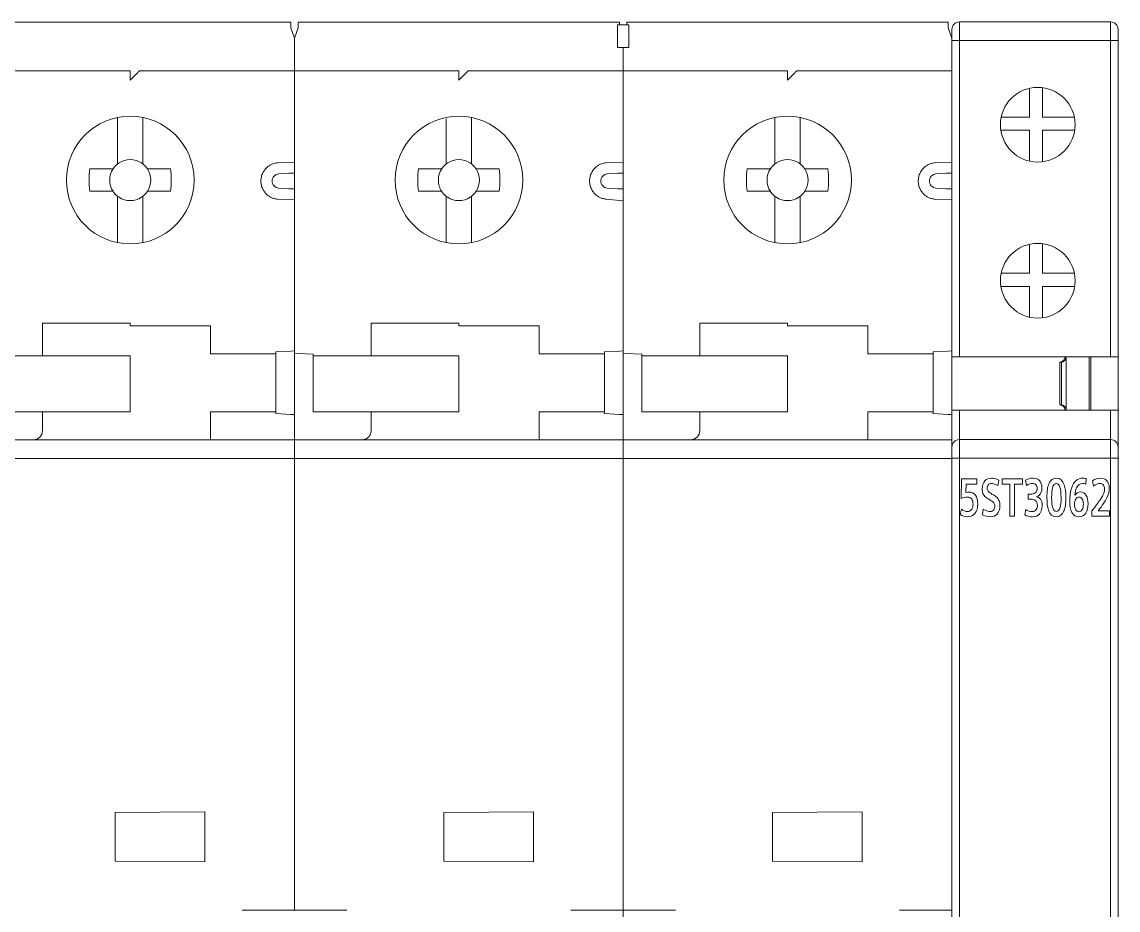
# Model space of a CAD drawing. Header units: millimetres. Extents: x 4137 to 6698, y 1400 to 3585.
# Drawn here: x 4503.4 to 4562.1, y 3019 to 3066.6 of the extents above; entities that cross this region are included whole.
import ezdxf

# ---------------------------------------------------------------- set-up
doc = ezdxf.new("R2010")
doc.units = ezdxf.units.MM
doc.layers.add('000-PI-Oprema', color=30, linetype='Continuous', lineweight=5)

msp = doc.modelspace()

# ---------------------------------------------------------------- linework, layer by layer
at = {"layer": '000-PI-Oprema', "color": 0, "lineweight": 0}
for p, q in [((4500.622, 3066.553), (4505.422, 3066.553)), ((4505.422, 3066.553), (4513.042, 3066.553)), ((4513.042, 3066.553), (4517.822, 3066.553)), ((4518.222, 3066.553), (4523.022, 3066.553)), ((4523.022, 3066.553), (4530.642, 3066.553)), ((4530.642, 3066.553), (4535.422, 3066.553)), ((4535.822, 3066.553), (4540.622, 3066.553)), ((4540.622, 3066.553), (4548.242, 3066.553)), ((4548.242, 3066.553), (4553.022, 3066.553)), ((4518.022, 3065.703), (4517.822, 3066.253)), ((4518.222, 3066.253), (4518.022, 3065.703)), ((4535.322, 3066.403), (4535.422, 3066.403)), ((4535.422, 3066.403), (4535.822, 3066.403)), ((4535.822, 3066.403), (4535.922, 3066.403)), ((4553.222, 3065.703), (4553.022, 3066.253)), ((4518.022, 3065.703), (4518.022, 3063.103)), ((4518.022, 3065.703), (4518.022, 3063.103)), ((4535.322, 3065.203), (4535.322, 3065.503)), ((4535.922, 3065.203), (4535.922, 3065.503)), ((4553.222, 3065.703), (4553.222, 3063.103)), ((4535.922, 3065.203), (4535.322, 3065.203)), ((4535.622, 3065.203), (4535.622, 3059.383)), ((4500.222, 3063.953), (4509.222, 3063.953)), ((4509.722, 3063.953), (4518.022, 3063.953)), ((4526.822, 3063.953), (4518.022, 3063.953)), ((4527.322, 3063.953), (4535.422, 3063.953)), ((4535.422, 3063.953), (4544.422, 3063.953)), ((4544.922, 3063.953), (4553.222, 3063.953)), ((4518.022, 3063.103), (4518.022, 3048.832)), ((4518.022, 3063.103), (4518.022, 3059.383)), ((4553.222, 3063.103), (4553.222, 3059.383)), ((4508.547, 3061.454), (4508.547, 3061.379)), ((4508.547, 3061.379), (4508.547, 3059.259)), ((4509.897, 3061.379), (4509.897, 3061.454)), ((4509.897, 3059.259), (4509.897, 3061.379)), ((4526.147, 3061.379), (4526.147, 3059.259)), ((4527.497, 3061.379), (4527.497, 3061.454)), ((4527.497, 3059.259), (4527.497, 3061.379)), ((4543.747, 3061.454), (4543.747, 3061.379)), ((4543.747, 3061.379), (4543.747, 3059.259)), ((4545.097, 3061.379), (4545.097, 3061.454)), ((4545.097, 3059.259), (4545.097, 3061.379)), ((4508.547, 3058.972), (4508.547, 3059.259)), ((4509.897, 3058.972), (4509.897, 3059.259)), ((4518.022, 3059.066), (4517.116, 3059.028)), ((4526.147, 3058.972), (4526.147, 3059.259)), ((4527.497, 3058.972), (4527.497, 3059.259)), ((4535.622, 3059.066), (4534.716, 3059.028)), ((4535.622, 3056.723), (4535.622, 3059.383)), ((4543.747, 3058.972), (4543.747, 3059.259)), ((4545.097, 3058.972), (4545.097, 3059.259)), ((4553.222, 3059.066), (4552.316, 3059.028)), ((4507.059, 3058.703), (4507.916, 3058.703)), ((4510.529, 3058.703), (4511.386, 3058.703)), ((4517.722, 3058.479), (4517.168, 3058.43)), ((4518.022, 3058.753), (4518.017, 3058.739)), ((4518.022, 3058.479), (4518.022, 3057.627)), ((4524.659, 3058.703), (4525.516, 3058.703)), ((4528.129, 3058.703), (4528.986, 3058.703)), ((4535.322, 3058.479), (4534.768, 3058.43)), ((4542.259, 3058.703), (4543.116, 3058.703)), ((4545.729, 3058.703), (4546.586, 3058.703)), ((4552.922, 3058.479), (4552.368, 3058.43)), ((4553.222, 3058.479), (4553.222, 3057.627)), ((4562.122, 3058.753), (4562.117, 3058.739)), ((4507.059, 3057.503), (4507.916, 3057.503)), ((4508.547, 3056.947), (4508.547, 3057.235)), ((4509.897, 3056.947), (4509.897, 3057.235)), ((4511.386, 3057.503), (4510.529, 3057.503)), ((4517.722, 3057.627), (4517.168, 3057.676)), ((4524.659, 3057.503), (4525.516, 3057.503)), ((4526.147, 3056.947), (4526.147, 3057.235)), ((4527.497, 3056.947), (4527.497, 3057.235)), ((4528.986, 3057.503), (4528.129, 3057.503)), ((4535.322, 3057.627), (4534.768, 3057.676)), ((4542.259, 3057.503), (4543.116, 3057.503)), ((4543.747, 3056.947), (4543.747, 3057.235)), ((4545.097, 3056.947), (4545.097, 3057.235)), ((4546.586, 3057.503), (4545.729, 3057.503)), ((4552.922, 3057.627), (4552.368, 3057.676)), ((4508.547, 3056.947), (4508.547, 3054.827)), ((4509.897, 3054.827), (4509.897, 3056.947)), ((4517.116, 3057.078), (4518.022, 3057.04)), ((4518.022, 3056.723), (4518.022, 3048.956)), ((4526.147, 3056.947), (4526.147, 3054.827)), ((4527.497, 3054.827), (4527.497, 3056.947)), ((4534.716, 3057.078), (4535.622, 3056.999)), ((4535.622, 3056.723), (4535.622, 3048.956)), ((4543.747, 3056.947), (4543.747, 3054.827)), ((4545.097, 3054.827), (4545.097, 3056.947)), ((4552.316, 3057.078), (4553.222, 3057.04)), ((4553.222, 3056.723), (4553.222, 3048.956)), ((4508.547, 3054.827), (4508.547, 3054.752)), ((4509.897, 3054.752), (4509.897, 3054.827)), ((4526.147, 3054.827), (4526.147, 3054.752)), ((4527.497, 3054.752), (4527.497, 3054.827)), ((4543.747, 3054.827), (4543.747, 3054.752)), ((4545.097, 3054.752), (4545.097, 3054.827)), ((4518.022, 3052.803), (4518.017, 3052.808)), ((4518.027, 3052.603), (4518.022, 3052.603)), ((4553.227, 3052.603), (4553.222, 3052.603)), ((4562.122, 3052.803), (4562.117, 3052.808)), ((4509.222, 3050.453), (4504.522, 3050.453)), ((4504.522, 3048.703), (4504.522, 3050.453)), ((4509.222, 3050.303), (4509.222, 3050.453)), ((4513.522, 3050.303), (4509.222, 3050.303)), ((4513.522, 3048.803), (4513.522, 3050.303)), ((4522.122, 3050.453), (4526.822, 3050.453)), ((4522.122, 3048.703), (4522.122, 3050.453)), ((4526.822, 3050.453), (4526.822, 3050.303)), ((4526.822, 3050.303), (4531.122, 3050.303)), ((4531.122, 3050.303), (4531.122, 3048.803)), ((4544.422, 3050.453), (4539.722, 3050.453)), ((4539.722, 3048.703), (4539.722, 3050.453)), ((4544.422, 3050.303), (4544.422, 3050.453)), ((4548.722, 3050.303), (4544.422, 3050.303)), ((4548.722, 3048.803), (4548.722, 3050.303)), ((4517.822, 3048.945), (4517.022, 3048.903)), ((4517.022, 3048.803), (4517.022, 3048.903)), ((4518.022, 3048.956), (4517.822, 3048.945)), ((4518.022, 3048.956), (4518.022, 3045.551)), ((4534.622, 3048.903), (4535.422, 3048.945)), ((4534.622, 3048.803), (4534.622, 3048.903)), ((4535.422, 3048.945), (4535.622, 3048.956)), ((4535.622, 3048.956), (4535.622, 3048.832)), ((4553.022, 3048.945), (4552.222, 3048.903)), ((4552.222, 3048.803), (4552.222, 3048.903)), ((4553.222, 3048.956), (4553.022, 3048.945)), ((4553.222, 3048.956), (4553.222, 3045.551)), ((4501.422, 3048.703), (4504.522, 3048.703)), ((4504.522, 3048.703), (4504.922, 3048.703)), ((4504.922, 3048.703), (4509.222, 3048.703)), ((4509.222, 3048.703), (4509.222, 3045.703)), ((4513.922, 3048.803), (4513.522, 3048.803)), ((4517.022, 3048.803), (4513.922, 3048.803)), ((4517.022, 3045.703), (4517.022, 3048.803)), ((4518.222, 3048.821), (4518.022, 3048.832)), ((4518.022, 3044.627), (4518.022, 3048.803)), ((4518.222, 3048.821), (4519.022, 3048.779)), ((4519.022, 3048.779), (4519.022, 3048.703)), ((4519.022, 3048.703), (4522.122, 3048.703)), ((4519.022, 3048.703), (4519.022, 3045.703)), ((4522.122, 3048.703), (4522.522, 3048.703)), ((4522.522, 3048.703), (4526.822, 3048.703)), ((4526.822, 3048.703), (4526.822, 3045.703)), ((4531.522, 3048.803), (4531.122, 3048.803)), ((4531.522, 3048.803), (4534.622, 3048.803)), ((4534.622, 3045.703), (4534.622, 3048.803)), ((4535.622, 3048.832), (4535.822, 3048.821)), ((4535.622, 3048.803), (4535.622, 3048.832)), ((4535.622, 3048.803), (4535.622, 3045.551)), ((4535.822, 3048.821), (4536.622, 3048.779)), ((4536.622, 3048.779), (4536.622, 3048.703)), ((4536.622, 3048.703), (4539.722, 3048.703)), ((4536.622, 3048.703), (4536.622, 3045.703)), ((4539.722, 3048.703), (4540.122, 3048.703)), ((4540.122, 3048.703), (4544.422, 3048.703)), ((4544.422, 3048.703), (4544.422, 3045.703)), ((4549.122, 3048.803), (4548.722, 3048.803)), ((4552.222, 3048.803), (4549.122, 3048.803)), ((4552.222, 3045.703), (4552.222, 3048.803)), ((4518.017, 3047.798), (4518.022, 3047.803)), ((4518.022, 3048.003), (4518.027, 3048.003)), ((4553.222, 3048.003), (4553.227, 3048.003)), ((4562.117, 3047.798), (4562.122, 3047.803)), ((4504.522, 3045.703), (4501.422, 3045.703)), ((4504.522, 3045.703), (4504.922, 3045.703)), ((4504.522, 3045.703), (4504.522, 3044.703)), ((4509.222, 3045.703), (4504.922, 3045.703)), ((4513.522, 3045.703), (4513.922, 3045.703)), ((4513.522, 3045.703), (4513.522, 3044.203)), ((4517.022, 3045.703), (4513.922, 3045.703)), ((4517.022, 3045.603), (4517.022, 3045.703)), ((4517.822, 3045.561), (4517.022, 3045.603)), ((4517.822, 3045.561), (4518.022, 3045.551)), ((4518.022, 3045.551), (4518.022, 3043.353)), ((4519.022, 3045.703), (4522.122, 3045.703)), ((4522.522, 3045.703), (4522.122, 3045.703)), ((4522.122, 3045.703), (4522.122, 3044.703)), ((4526.822, 3045.703), (4522.522, 3045.703)), ((4531.122, 3045.703), (4531.522, 3045.703)), ((4531.122, 3044.203), (4531.122, 3045.703)), ((4534.622, 3045.703), (4531.522, 3045.703)), ((4534.622, 3045.603), (4534.622, 3045.703)), ((4534.622, 3045.603), (4535.422, 3045.561)), ((4535.422, 3045.561), (4535.622, 3045.551)), ((4535.622, 3044.627), (4535.622, 3045.551)), ((4539.722, 3045.703), (4536.622, 3045.703)), ((4539.722, 3045.703), (4540.122, 3045.703)), ((4539.722, 3045.703), (4539.722, 3044.703)), ((4544.422, 3045.703), (4540.122, 3045.703)), ((4548.722, 3045.703), (4549.122, 3045.703)), ((4548.722, 3045.703), (4548.722, 3044.203)), ((4552.222, 3045.703), (4549.122, 3045.703)), ((4552.222, 3045.603), (4552.222, 3045.703)), ((4553.022, 3045.561), (4552.222, 3045.603)), ((4553.022, 3045.561), (4553.222, 3045.551)), ((4553.222, 3045.551), (4553.222, 3043.353)), ((4518.022, 3044.203), (4500.422, 3044.203)), ((4518.022, 3043.353), (4518.022, 3044.627)), ((4518.022, 3044.203), (4535.622, 3044.203)), ((4535.622, 3044.627), (4535.622, 3043.353)), ((4553.222, 3044.203), (4535.622, 3044.203)), ((4517.822, 3043.203), (4500.422, 3043.208)), ((4517.822, 3043.203), (4518.022, 3043.203)), ((4518.022, 3019.036), (4518.022, 3043.353)), ((4518.022, 3043.353), (4518.022, 3019.186)), ((4535.422, 3043.203), (4518.022, 3043.203)), ((4535.622, 3043.203), (4535.422, 3043.203)), ((4535.622, 3043.353), (4535.622, 3043.203)), ((4553.022, 3043.203), (4535.622, 3043.208)), ((4535.622, 3043.203), (4535.622, 3019.036)), ((4553.022, 3043.203), (4553.222, 3043.203)), ((4553.222, 3043.353), (4553.222, 3019.186)), ((4518.022, 3038.503), (4518.027, 3038.503)), ((4553.222, 3038.503), (4553.227, 3038.503)), ((4518.017, 3038.298), (4518.022, 3038.303)), ((4562.117, 3038.298), (4562.122, 3038.303)), ((4518.022, 3036.753), (4518.017, 3036.753)), ((4562.122, 3036.753), (4562.117, 3036.753)), ((4518.022, 3036.153), (4518.017, 3036.158)), ((4518.027, 3036.158), (4518.022, 3036.153)), ((4553.227, 3036.158), (4553.222, 3036.153)), ((4562.122, 3036.153), (4562.117, 3036.158)), ((4518.022, 3029.051), (4518.021, 3029.056)), ((4562.122, 3029.051), (4562.121, 3029.056)), ((4518.022, 3028.753), (4518.027, 3028.748)), ((4553.222, 3028.753), (4553.227, 3028.748)), ((4518.017, 3027.417), (4518.022, 3027.403)), ((4518.022, 3027.503), (4518.027, 3027.517)), ((4553.222, 3027.503), (4553.227, 3027.517)), ((4562.117, 3027.417), (4562.122, 3027.403)), ((4508.422, 3024.253), (4513.222, 3024.295)), ((4508.422, 3021.653), (4508.422, 3024.253)), ((4513.222, 3024.295), (4513.222, 3021.611)), ((4526.022, 3024.253), (4530.822, 3024.295)), ((4526.022, 3021.653), (4526.022, 3024.253)), ((4530.822, 3024.295), (4530.822, 3021.611)), ((4543.622, 3024.253), (4548.422, 3024.295)), ((4543.622, 3021.653), (4543.622, 3024.253)), ((4548.422, 3024.295), (4548.422, 3021.611)), ((4513.222, 3021.611), (4508.422, 3021.653)), ((4530.822, 3021.611), (4526.022, 3021.653)), ((4548.422, 3021.611), (4543.622, 3021.653)), ((4515.222, 3019.036), (4517.822, 3019.036)), ((4517.822, 3019.036), (4518.022, 3019.036)), ((4518.222, 3019.036), (4518.022, 3019.036)), ((4518.222, 3019.036), (4520.822, 3019.036)), ((4532.822, 3019.036), (4535.422, 3019.036)), ((4535.622, 3019.036), (4535.422, 3019.036)), ((4535.622, 3019.036), (4535.622, 3017.794)), ((4535.822, 3019.036), (4535.622, 3019.036)), ((4535.822, 3019.036), (4538.422, 3019.036)), ((4550.422, 3019.036), (4553.022, 3019.036)), ((4553.022, 3019.036), (4553.222, 3019.036))]:
    msp.add_line(p, q, dxfattribs=at)
at = {"layer": '000-PI-Oprema', "color": 0, "linetype": 'ByBlock', "lineweight": 0}
for p, q in [((4553.622, 3066.566), (4561.722, 3066.566)), ((4553.622, 3065.566), (4553.622, 3066.566)), ((4561.722, 3065.566), (4561.722, 3066.566)), ((4553.222, 3065.566), (4553.222, 3066.166)), ((4562.122, 3066.166), (4562.122, 3065.566)), ((4553.222, 3048.641), (4553.222, 3065.566)), ((4553.622, 3065.566), (4553.222, 3065.566)), ((4553.622, 3048.641), (4553.622, 3065.566)), ((4553.622, 3065.566), (4561.722, 3065.566)), ((4561.722, 3048.641), (4561.722, 3065.566)), ((4562.122, 3065.566), (4561.722, 3065.566)), ((4562.122, 3065.566), (4562.122, 3048.641)), ((4557.371, 3063.014), (4557.371, 3061.466)), ((4558.071, 3063.05), (4558.071, 3061.466)), ((4555.863, 3061.466), (4557.371, 3061.466)), ((4558.071, 3061.466), (4559.782, 3061.466)), ((4555.845, 3060.766), (4557.371, 3060.766)), ((4557.371, 3060.766), (4557.371, 3059.117)), ((4558.071, 3059.081), (4558.071, 3060.766)), ((4559.8, 3060.766), (4558.071, 3060.766)), ((4557.371, 3054.664), (4557.371, 3053.116)), ((4558.071, 3054.7), (4558.071, 3053.116)), ((4555.863, 3053.116), (4557.371, 3053.116)), ((4558.071, 3053.116), (4559.782, 3053.116)), ((4557.371, 3052.416), (4555.845, 3052.416)), ((4557.371, 3052.416), (4557.371, 3050.767)), ((4559.8, 3052.416), (4558.071, 3052.416)), ((4558.071, 3050.731), (4558.071, 3052.416)), ((4553.622, 3048.641), (4553.222, 3048.641)), ((4553.222, 3048.366), (4553.222, 3048.641)), ((4553.222, 3045.791), (4553.222, 3048.366)), ((4561.722, 3048.641), (4553.622, 3048.641)), ((4559.012, 3046.066), (4559.012, 3048.366)), ((4559.012, 3048.366), (4559.084, 3048.366)), ((4559.084, 3046.066), (4559.084, 3048.366)), ((4559.098, 3048.366), (4559.084, 3048.366)), ((4559.346, 3048.641), (4559.346, 3045.791)), ((4560.567, 3045.791), (4560.567, 3048.641)), ((4560.672, 3048.641), (4560.672, 3045.791)), ((4562.122, 3048.641), (4561.722, 3048.641)), ((4562.122, 3048.641), (4562.122, 3045.791)), ((4559.084, 3046.066), (4559.012, 3046.066)), ((4559.098, 3046.066), (4559.084, 3046.066)), ((4553.222, 3043.816), (4553.222, 3045.791)), ((4553.222, 3045.791), (4553.622, 3045.791)), ((4561.722, 3045.791), (4553.622, 3045.791)), ((4553.622, 3045.791), (4553.622, 3044.216)), ((4561.722, 3045.791), (4562.122, 3045.791)), ((4561.722, 3044.216), (4561.722, 3045.791)), ((4562.122, 3045.791), (4562.122, 3043.816)), ((4561.722, 3044.216), (4553.622, 3044.216)), ((4553.622, 3043.216), (4553.622, 3044.216)), ((4561.722, 3043.216), (4561.722, 3044.216)), ((4553.222, 3043.216), (4553.222, 3043.816)), ((4562.122, 3043.816), (4562.122, 3043.216)), ((4553.222, 3016.605), (4553.222, 3043.216)), ((4553.622, 3043.216), (4553.222, 3043.216)), ((4553.622, 3016.86), (4553.622, 3043.216)), ((4561.722, 3043.216), (4553.622, 3043.216)), ((4562.122, 3043.216), (4561.722, 3043.216)), ((4561.722, 3016.86), (4561.722, 3043.216)), ((4562.122, 3043.216), (4562.122, 3016.605)), ((4562.122, 3043.216), (4562.122, 3016.605)), ((4553.721, 3041.058), (4553.745, 3042.116)), ((4553.745, 3042.116), (4554.556, 3042.116)), ((4554.556, 3042.116), (4554.556, 3041.834)), ((4555.732, 3042.048), (4555.682, 3041.751)), ((4555.911, 3041.834), (4555.911, 3042.116)), ((4555.911, 3042.116), (4557.004, 3042.116)), ((4557.004, 3042.116), (4557.004, 3041.834)), ((4557.214, 3041.759), (4557.165, 3042.041)), ((4560.416, 3042.126), (4560.395, 3041.832)), ((4560.809, 3041.718), (4560.748, 3042.009)), ((4553.986, 3041.834), (4553.975, 3041.387)), ((4554.556, 3041.834), (4553.986, 3041.834)), ((4556.329, 3041.834), (4555.911, 3041.834)), ((4556.329, 3040.116), (4556.329, 3041.834)), ((4557.004, 3041.834), (4556.58, 3041.834)), ((4556.58, 3041.834), (4556.58, 3040.116)), ((4557.316, 3041.021), (4557.316, 3041.293)), ((4553.664, 3040.206), (4553.732, 3040.494)), ((4554.855, 3040.186), (4554.89, 3040.491)), ((4556.58, 3040.116), (4556.329, 3040.116)), ((4557.122, 3040.188), (4557.174, 3040.474)), ((4560.724, 3040.116), (4560.724, 3040.394)), ((4561.664, 3040.116), (4560.724, 3040.116)), ((4561.055, 3040.398), (4561.664, 3040.398)), ((4561.664, 3040.398), (4561.664, 3040.116))]:
    msp.add_line(p, q, dxfattribs=at)
for centre in [(4557.822, 3061.066), (4557.822, 3052.716)]:
    msp.add_circle(centre, 2, dxfattribs=at)
at = {"layer": '000-PI-Oprema', "color": 0, "lineweight": 0}
for centre in [(4509.222, 3058.103), (4526.822, 3058.103), (4544.422, 3058.103)]:
    msp.add_circle(centre, 3.418, dxfattribs=at)
at = {"layer": '000-PI-Oprema', "color": 0, "linetype": 'ByBlock', "lineweight": 0}
for centre, start, end in [((4553.622, 3066.166), 90, 180), ((4561.722, 3066.166), 0, 90), ((4553.622, 3043.816), 90, 180), ((4561.722, 3043.816), 0, 90)]:
    msp.add_arc(centre, 0.4, start, end, dxfattribs=at)
at = {"layer": '000-PI-Oprema', "color": 0, "lineweight": 0}
for centre, radius, start, end in [((4509.222, 3058.103), 1.1, 135, 136.9319), ((4509.222, 3058.103), 1.1, 123.05573, 133.0681), ((4509.222, 3058.103), 1.1, 46.9319, 56.94427), ((4509.222, 3058.103), 1.1, 45, 46.9319), ((4509.222, 3058.103), 1.1, 43.0681, 45), ((4526.822, 3058.103), 1.1, 135, 136.9319), ((4526.822, 3058.103), 1.1, 123.05573, 133.0681), ((4526.822, 3058.103), 1.1, 46.9319, 56.94427), ((4526.822, 3058.103), 1.1, 45, 46.9319), ((4526.822, 3058.103), 1.1, 43.0681, 45), ((4544.422, 3058.103), 1.1, 135, 136.9319), ((4544.422, 3058.103), 1.1, 123.05573, 133.0681), ((4544.422, 3058.103), 1.1, 46.9319, 56.94427), ((4544.422, 3058.103), 1.1, 45, 46.9319), ((4544.422, 3058.103), 1.1, 43.0681, 45), ((4509.222, 3058.103), 1.1, 136.9319, 146.94427), ((4509.222, 3058.103), 1.1, 33.05573, 43.0681), ((4526.822, 3058.103), 1.1, 136.9319, 146.94427), ((4526.822, 3058.103), 1.1, 33.05573, 43.0681), ((4544.422, 3058.103), 1.1, 136.9319, 146.94427), ((4544.422, 3058.103), 1.1, 33.05573, 43.0681), ((4509.222, 3058.103), 1.1, 213.05573, 223.0681), ((4509.222, 3058.103), 1.1, 226.9319, 236.94427), ((4509.222, 3058.103), 1.1, 303.05573, 313.0681), ((4509.222, 3058.103), 1.1, 313.0681, 315), ((4509.222, 3058.103), 1.1, 315, 316.9319), ((4509.222, 3058.103), 1.1, 316.9319, 326.94427), ((4526.822, 3058.103), 1.1, 213.05573, 223.0681), ((4526.822, 3058.103), 1.1, 226.9319, 236.94427), ((4526.822, 3058.103), 1.1, 303.05573, 313.0681), ((4526.822, 3058.103), 1.1, 313.0681, 315), ((4526.822, 3058.103), 1.1, 315, 316.9319), ((4526.822, 3058.103), 1.1, 316.9319, 326.94427), ((4544.422, 3058.103), 1.1, 213.05573, 223.0681), ((4544.422, 3058.103), 1.1, 226.9319, 236.94427), ((4544.422, 3058.103), 1.1, 303.05573, 313.0681), ((4544.422, 3058.103), 1.1, 313.0681, 315), ((4544.422, 3058.103), 1.1, 315, 316.9319), ((4544.422, 3058.103), 1.1, 316.9319, 326.94427), ((4504.022, 3044.703), 0.5, 270, 0), ((4539.222, 3044.703), 0.5, 270, 0)]:
    msp.add_arc(centre, radius, start, end, dxfattribs=at)
for points, knots in [([(4517.822, 3066.253), (4517.822, 3066.31), (4517.822, 3066.363), (4517.822, 3066.499), (4517.822, 3066.553), (4517.822, 3066.553)], [0.262243, 0.262243, 0.262243, 0.262243, 0.5, 0.5, 1, 1, 1, 1]), ([(4518.222, 3066.253), (4518.222, 3066.278), (4518.222, 3066.334), (4518.222, 3066.409), (4518.222, 3066.474), (4518.222, 3066.519), (4518.222, 3066.548), (4518.222, 3066.551), (4518.222, 3066.553)], [0.2613825, 0.2613825, 0.2613825, 0.2613825, 0.3685854, 0.5000663, 0.6285535, 0.7600358, 0.8779631, 1, 1, 1, 1]), ([(4535.422, 3066.403), (4535.422, 3066.404), (4535.422, 3066.46), (4535.422, 3066.528), (4535.422, 3066.545), (4535.422, 3066.553)], [0, 0, 0, 0, 0.010834, 0.505413, 1, 1, 1, 1]), ([(4535.822, 3066.553), (4535.822, 3066.545), (4535.822, 3066.528), (4535.822, 3066.46), (4535.822, 3066.404), (4535.822, 3066.403)], [0, 0, 0, 0, 0.494587, 0.989166, 1, 1, 1, 1]), ([(4553.022, 3066.253), (4553.022, 3066.31), (4553.022, 3066.363), (4553.022, 3066.499), (4553.022, 3066.553), (4553.022, 3066.553)], [0.262243, 0.262243, 0.262243, 0.262243, 0.5, 0.5, 1, 1, 1, 1]), ([(4535.322, 3066.403), (4535.322, 3066.384), (4535.322, 3066.329), (4535.322, 3066.215), (4535.322, 3066.056), (4535.322, 3065.879), (4535.322, 3065.692), (4535.322, 3065.566), (4535.322, 3065.503)], [0.287427, 0.287427, 0.287427, 0.287427, 0.3699948, 0.5001298, 0.629921, 0.7600558, 0.879771, 1, 1, 1, 1]), ([(4535.922, 3066.403), (4535.922, 3066.355), (4535.922, 3066.29), (4535.922, 3066.025), (4535.922, 3065.765), (4535.922, 3065.503)], [0.2858647, 0.2858647, 0.2858647, 0.2858647, 0.5, 0.5, 1, 1, 1, 1]), ([(4509.222, 3063.453), (4509.222, 3063.584), (4509.222, 3063.714), (4509.222, 3063.899), (4509.222, 3063.953), (4509.222, 3063.953)], [0, 0, 0, 0, 0.5, 0.5, 1, 1, 1, 1]), ([(4509.222, 3063.453), (4509.244, 3063.475), (4509.288, 3063.518), (4509.352, 3063.582), (4509.423, 3063.654), (4509.5, 3063.731), (4509.576, 3063.807), (4509.639, 3063.87), (4509.686, 3063.917), (4509.717, 3063.947), (4509.721, 3063.951), (4509.722, 3063.953)], [0, 0, 0, 0, 0.097283, 0.192791, 0.287384, 0.42418, 0.554334, 0.675821, 0.789691, 0.896334, 1, 1, 1, 1]), ([(4526.822, 3063.953), (4526.822, 3063.952), (4526.822, 3063.951), (4526.822, 3063.938), (4526.822, 3063.915), (4526.822, 3063.874), (4526.822, 3063.81), (4526.822, 3063.73), (4526.822, 3063.642), (4526.822, 3063.548), (4526.822, 3063.485), (4526.822, 3063.453)], [0, 0, 0, 0, 0.080758, 0.160392, 0.240099, 0.368585, 0.500066, 0.628554, 0.760036, 0.877963, 1, 1, 1, 1]), ([(4527.322, 3063.953), (4527.322, 3063.953), (4527.321, 3063.951), (4527.311, 3063.942), (4527.296, 3063.927), (4527.275, 3063.906), (4527.248, 3063.879), (4527.215, 3063.846), (4527.168, 3063.798), (4527.101, 3063.732), (4527.02, 3063.65), (4526.925, 3063.556), (4526.86, 3063.491), (4526.822, 3063.453)], [0, 0, 0, 0, 0.056117, 0.113833, 0.173777, 0.236509, 0.302522, 0.372235, 0.446007, 0.56933, 0.712859, 0.83153, 1, 1, 1, 1]), ([(4544.422, 3063.453), (4544.422, 3063.584), (4544.422, 3063.714), (4544.422, 3063.899), (4544.422, 3063.953), (4544.422, 3063.953)], [0, 0, 0, 0, 0.5, 0.5, 1, 1, 1, 1]), ([(4544.422, 3063.453), (4544.444, 3063.475), (4544.488, 3063.518), (4544.552, 3063.582), (4544.623, 3063.654), (4544.7, 3063.731), (4544.776, 3063.807), (4544.839, 3063.87), (4544.886, 3063.917), (4544.917, 3063.947), (4544.921, 3063.951), (4544.922, 3063.953)], [0, 0, 0, 0, 0.097283, 0.192791, 0.287384, 0.42418, 0.554334, 0.675821, 0.789691, 0.896334, 1, 1, 1, 1]), ([(4509.822, 3059.025), (4509.645, 3059.141), (4509.434, 3059.203), (4509.011, 3059.203), (4508.8, 3059.141), (4508.622, 3059.025)], [0, 0, 0, 0, 0.5, 0.5, 1, 1, 1, 1]), ([(4517.116, 3057.078), (4517.086, 3057.082), (4517.025, 3057.089), (4516.936, 3057.11), (4516.825, 3057.146), (4516.696, 3057.209), (4516.551, 3057.314), (4516.419, 3057.453), (4516.311, 3057.63), (4516.238, 3057.833), (4516.214, 3058.053), (4516.238, 3058.274), (4516.311, 3058.476), (4516.419, 3058.654), (4516.55, 3058.792), (4516.696, 3058.897), (4516.839, 3058.966), (4516.98, 3059.011), (4517.071, 3059.022), (4517.116, 3059.028)], [0, 0, 0, 0, 0.031513, 0.062833, 0.094232, 0.152293, 0.210532, 0.279327, 0.348301, 0.424071, 0.50002, 0.57579, 0.651739, 0.720534, 0.789508, 0.84757, 0.905809, 0.95275, 1, 1, 1, 1]), ([(4518.022, 3059.382), (4518.022, 3059.382), (4518.022, 3059.38), (4518.022, 3059.367), (4518.022, 3059.345), (4518.022, 3059.305), (4518.022, 3059.236), (4518.022, 3059.123), (4518.022, 3058.985), (4518.022, 3058.828), (4518.022, 3058.657), (4518.022, 3058.538), (4518.022, 3058.479)], [0, 0, 0, 0, 0.062572, 0.124512, 0.186422, 0.248903, 0.373491, 0.498598, 0.623567, 0.749199, 0.874318, 1, 1, 1, 1]), ([(4527.422, 3059.025), (4527.245, 3059.141), (4527.034, 3059.203), (4526.611, 3059.203), (4526.4, 3059.141), (4526.222, 3059.025)], [0, 0, 0, 0, 0.5, 0.5, 1, 1, 1, 1]), ([(4534.716, 3057.078), (4534.686, 3057.082), (4534.625, 3057.089), (4534.536, 3057.11), (4534.425, 3057.146), (4534.296, 3057.209), (4534.151, 3057.314), (4534.019, 3057.453), (4533.911, 3057.63), (4533.838, 3057.833), (4533.814, 3058.053), (4533.838, 3058.274), (4533.911, 3058.476), (4534.019, 3058.654), (4534.15, 3058.792), (4534.296, 3058.897), (4534.439, 3058.966), (4534.58, 3059.011), (4534.671, 3059.022), (4534.716, 3059.028)], [0, 0, 0, 0, 0.031513, 0.062833, 0.094232, 0.152293, 0.210532, 0.279327, 0.348301, 0.424071, 0.50002, 0.57579, 0.651739, 0.720534, 0.789508, 0.84757, 0.905809, 0.95275, 1, 1, 1, 1]), ([(4545.022, 3059.025), (4544.845, 3059.141), (4544.634, 3059.203), (4544.211, 3059.203), (4544, 3059.141), (4543.822, 3059.025)], [0, 0, 0, 0, 0.5, 0.5, 1, 1, 1, 1]), ([(4552.316, 3057.078), (4552.286, 3057.082), (4552.225, 3057.089), (4552.136, 3057.11), (4552.025, 3057.146), (4551.896, 3057.209), (4551.751, 3057.314), (4551.619, 3057.453), (4551.511, 3057.63), (4551.438, 3057.833), (4551.414, 3058.053), (4551.438, 3058.274), (4551.511, 3058.476), (4551.619, 3058.654), (4551.75, 3058.792), (4551.896, 3058.897), (4552.039, 3058.966), (4552.18, 3059.011), (4552.271, 3059.022), (4552.316, 3059.028)], [0, 0, 0, 0, 0.031513, 0.062833, 0.094232, 0.152293, 0.210532, 0.279327, 0.348301, 0.424071, 0.50002, 0.57579, 0.651739, 0.720534, 0.789508, 0.84757, 0.905809, 0.95275, 1, 1, 1, 1]), ([(4553.222, 3059.382), (4553.222, 3059.382), (4553.222, 3059.38), (4553.222, 3059.367), (4553.222, 3059.345), (4553.222, 3059.305), (4553.222, 3059.236), (4553.222, 3059.123), (4553.222, 3058.985), (4553.222, 3058.828), (4553.222, 3058.657), (4553.222, 3058.538), (4553.222, 3058.479)], [0, 0, 0, 0, 0.062572, 0.124512, 0.186422, 0.248903, 0.373491, 0.498598, 0.623567, 0.749199, 0.874318, 1, 1, 1, 1]), ([(4507.059, 3058.703), (4507.035, 3058.504), (4507.01, 3058.103), (4507.035, 3057.702), (4507.059, 3057.503), (4507.059, 3057.503)], [0, 0, 0, 0, 0.5, 1, 1.000008, 1.000008, 1.000008, 1.000008]), ([(4510.529, 3058.703), (4510.461, 3058.703), (4510.337, 3058.703), (4510.205, 3058.703), (4510.144, 3058.703)], [0, 0, 0, 0, 0.54278, 1, 1, 1, 1]), ([(4517.168, 3057.676), (4517.075, 3057.684), (4516.985, 3057.728), (4516.859, 3057.866), (4516.822, 3057.96), (4516.822, 3058.147), (4516.859, 3058.24), (4516.985, 3058.378), (4517.075, 3058.422), (4517.168, 3058.43)], [0, 0, 0, 0, 0.25, 0.25, 0.5, 0.5, 0.75, 0.75, 1, 1, 1, 1]), ([(4518.022, 3058.479), (4518.022, 3058.479), (4517.99, 3058.479), (4517.879, 3058.479), (4517.801, 3058.479), (4517.722, 3058.479)], [0, 0, 0, 0, 0.5, 0.5, 1, 1, 1, 1]), ([(4524.659, 3058.703), (4524.635, 3058.504), (4524.61, 3058.103), (4524.635, 3057.702), (4524.659, 3057.503), (4524.659, 3057.503)], [-0.000008, -0.000008, -0.000008, -0.000008, 0.499992, 0.999992, 1, 1, 1, 1]), ([(4528.129, 3058.703), (4528.061, 3058.703), (4527.937, 3058.703), (4527.805, 3058.703), (4527.744, 3058.703)], [0, 0, 0, 0, 0.54278, 1, 1, 1, 1]), ([(4534.768, 3057.676), (4534.675, 3057.684), (4534.585, 3057.728), (4534.459, 3057.866), (4534.422, 3057.96), (4534.422, 3058.147), (4534.459, 3058.24), (4534.585, 3058.378), (4534.675, 3058.422), (4534.768, 3058.43)], [0, 0, 0, 0, 0.25, 0.25, 0.5, 0.5, 0.75, 0.75, 1, 1, 1, 1]), ([(4535.622, 3058.479), (4535.622, 3058.479), (4535.59, 3058.479), (4535.479, 3058.479), (4535.401, 3058.479), (4535.322, 3058.479)], [0, 0, 0, 0, 0.5, 0.5, 1, 1, 1, 1]), ([(4542.259, 3058.703), (4542.235, 3058.504), (4542.21, 3058.103), (4542.235, 3057.702), (4542.259, 3057.503), (4542.259, 3057.503)], [0, 0, 0, 0, 0.5, 1, 1.000008, 1.000008, 1.000008, 1.000008]), ([(4545.729, 3058.703), (4545.661, 3058.703), (4545.537, 3058.703), (4545.405, 3058.703), (4545.344, 3058.703)], [0, 0, 0, 0, 0.54278, 1, 1, 1, 1]), ([(4552.368, 3057.676), (4552.275, 3057.684), (4552.185, 3057.728), (4552.059, 3057.866), (4552.022, 3057.96), (4552.022, 3058.147), (4552.059, 3058.24), (4552.185, 3058.378), (4552.275, 3058.422), (4552.368, 3058.43)], [0, 0, 0, 0, 0.25, 0.25, 0.5, 0.5, 0.75, 0.75, 1, 1, 1, 1]), ([(4553.222, 3058.479), (4553.222, 3058.479), (4553.19, 3058.479), (4553.079, 3058.479), (4553.001, 3058.479), (4552.922, 3058.479)], [0, 0, 0, 0, 0.5, 0.5, 1, 1, 1, 1]), ([(4508.301, 3057.503), (4508.301, 3057.503), (4508.185, 3057.68), (4508.122, 3057.892), (4508.122, 3058.103)], [0, 0, 0, 0, 0.0000079, 0.5000079, 0.5000079, 0.5000079, 0.5000079]), ([(4525.901, 3057.503), (4525.902, 3057.505), (4525.901, 3057.503), (4525.9, 3057.503), (4525.9, 3057.504), (4525.9, 3057.504), (4525.9, 3057.504), (4525.899, 3057.506), (4525.897, 3057.508), (4525.894, 3057.513), (4525.888, 3057.523), (4525.876, 3057.542), (4525.853, 3057.583), (4525.811, 3057.665), (4525.746, 3057.839), (4525.722, 3057.997), (4525.722, 3058.103)], [0, 0, 0, 0, 0.000244, 0.000244, 0.000488, 0.000977, 0.001953, 0.003906, 0.007813, 0.015625, 0.03125, 0.0625, 0.125, 0.25, 0.5, 1, 1, 1, 1]), ([(4543.501, 3057.503), (4543.501, 3057.503), (4543.385, 3057.68), (4543.322, 3057.892), (4543.322, 3058.103)], [0, 0, 0, 0, 0.0000079, 0.5000079, 0.5000079, 0.5000079, 0.5000079]), ([(4507.916, 3057.503), (4507.984, 3057.503), (4508.108, 3057.503), (4508.24, 3057.503), (4508.301, 3057.503)], [0, 0, 0, 0, 0.54278, 1, 1, 1, 1]), ([(4508.622, 3057.181), (4508.8, 3057.066), (4509.011, 3057.003), (4509.434, 3057.003), (4509.645, 3057.066), (4509.822, 3057.181)], [0, 0, 0, 0, 0.5, 0.5, 1, 1, 1, 1]), ([(4510.529, 3057.503), (4510.461, 3057.503), (4510.337, 3057.503), (4510.205, 3057.503), (4510.144, 3057.503)], [0, 0, 0, 0, 0.540007, 1, 1, 1, 1]), ([(4518.022, 3057.627), (4518.022, 3057.627), (4517.993, 3057.627), (4517.876, 3057.627), (4517.793, 3057.627), (4517.722, 3057.627)], [0, 0, 0, 0, 0.5, 0.5, 1, 1, 1, 1]), ([(4518.022, 3057.627), (4518.022, 3057.598), (4518.022, 3057.538), (4518.022, 3057.45), (4518.022, 3057.364), (4518.022, 3057.253), (4518.022, 3057.121), (4518.022, 3056.984), (4518.022, 3056.87), (4518.022, 3056.788), (4518.022, 3056.734), (4518.022, 3056.727), (4518.022, 3056.724)], [0, 0, 0, 0, 0.06314, 0.125631, 0.188079, 0.251095, 0.376332, 0.501694, 0.62641, 0.751388, 0.875439, 1, 1, 1, 1]), ([(4525.516, 3057.503), (4525.584, 3057.503), (4525.708, 3057.503), (4525.84, 3057.503), (4525.901, 3057.503)], [0, 0, 0, 0, 0.54278, 1, 1, 1, 1]), ([(4526.222, 3057.181), (4526.4, 3057.066), (4526.611, 3057.003), (4527.034, 3057.003), (4527.245, 3057.066), (4527.422, 3057.181)], [0, 0, 0, 0, 0.5, 0.5, 1, 1, 1, 1]), ([(4528.129, 3057.503), (4528.061, 3057.503), (4527.937, 3057.503), (4527.805, 3057.503), (4527.744, 3057.503)], [0, 0, 0, 0, 0.540007, 1, 1, 1, 1]), ([(4535.622, 3057.627), (4535.622, 3057.627), (4535.593, 3057.627), (4535.476, 3057.627), (4535.393, 3057.627), (4535.322, 3057.627)], [0, 0, 0, 0, 0.5, 0.5, 1, 1, 1, 1]), ([(4543.116, 3057.503), (4543.184, 3057.503), (4543.308, 3057.503), (4543.44, 3057.503), (4543.501, 3057.503)], [0, 0, 0, 0, 0.54278, 1, 1, 1, 1]), ([(4543.822, 3057.181), (4544, 3057.066), (4544.211, 3057.003), (4544.634, 3057.003), (4544.845, 3057.066), (4545.022, 3057.181)], [0, 0, 0, 0, 0.5, 0.5, 1, 1, 1, 1]), ([(4545.729, 3057.503), (4545.661, 3057.503), (4545.537, 3057.503), (4545.405, 3057.503), (4545.344, 3057.503)], [0, 0, 0, 0, 0.540007, 1, 1, 1, 1]), ([(4553.222, 3057.627), (4553.222, 3057.627), (4553.193, 3057.627), (4553.076, 3057.627), (4552.993, 3057.627), (4552.922, 3057.627)], [0, 0, 0, 0, 0.5, 0.5, 1, 1, 1, 1]), ([(4553.222, 3057.627), (4553.222, 3057.598), (4553.222, 3057.538), (4553.222, 3057.45), (4553.222, 3057.364), (4553.222, 3057.253), (4553.222, 3057.121), (4553.222, 3056.984), (4553.222, 3056.87), (4553.222, 3056.788), (4553.222, 3056.734), (4553.222, 3056.727), (4553.222, 3056.724)], [0, 0, 0, 0, 0.06314, 0.125631, 0.188079, 0.251095, 0.376332, 0.501694, 0.62641, 0.751388, 0.875439, 1, 1, 1, 1]), ([(4521.622, 3044.203), (4521.643, 3044.204), (4521.681, 3044.205), (4521.733, 3044.215), (4521.776, 3044.227), (4521.834, 3044.248), (4521.901, 3044.284), (4521.978, 3044.347), (4522.041, 3044.423), (4522.087, 3044.512), (4522.117, 3044.606), (4522.121, 3044.672), (4522.122, 3044.703)], [0, 0, 0, 0, 0.090538, 0.168629, 0.234274, 0.28748, 0.430983, 0.554467, 0.680811, 0.79553, 0.900937, 1, 1, 1, 1]), ([(4518.022, 3043.353), (4518.022, 3043.352), (4518.022, 3043.35), (4518.022, 3043.335), (4518.022, 3043.307), (4518.022, 3043.263), (4518.022, 3043.223), (4518.022, 3043.203)], [0, 0, 0, 0, 0.169382, 0.332374, 0.500748, 0.7482, 1, 1, 1, 1]), ([(4535.622, 3043.303), (4535.622, 3043.299), (4535.622, 3043.293), (4535.622, 3043.225), (4535.622, 3043.208)], [0, 0, 0, 0, 0.751055, 1, 1, 1, 1]), ([(4553.222, 3043.353), (4553.222, 3043.352), (4553.222, 3043.35), (4553.222, 3043.335), (4553.222, 3043.307), (4553.222, 3043.263), (4553.222, 3043.223), (4553.222, 3043.203)], [0, 0, 0, 0, 0.169382, 0.332374, 0.500748, 0.7482, 1, 1, 1, 1])]:
    msp.add_open_spline(points, degree=3, knots=knots, dxfattribs=at)
for points in [[(4508.445, 3058.881), (4508.453, 3058.89), (4508.462, 3058.898), (4508.471, 3058.907)], [(4526.045, 3058.881), (4526.053, 3058.89), (4526.062, 3058.898), (4526.071, 3058.907)], [(4543.645, 3058.881), (4543.653, 3058.89), (4543.662, 3058.898), (4543.671, 3058.907)], [(4508.301, 3058.703), (4508.167, 3058.703), (4508.04, 3058.703), (4507.916, 3058.703)], [(4508.122, 3058.103), (4508.122, 3058.315), (4508.185, 3058.526), (4508.301, 3058.703)], [(4510.322, 3058.103), (4510.322, 3058.315), (4510.26, 3058.526), (4510.144, 3058.703)], [(4511.386, 3057.503), (4511.434, 3057.901), (4511.434, 3058.305), (4511.386, 3058.703)], [(4525.901, 3058.703), (4525.767, 3058.703), (4525.64, 3058.703), (4525.516, 3058.703)], [(4525.722, 3058.103), (4525.722, 3058.315), (4525.785, 3058.526), (4525.901, 3058.703)], [(4527.922, 3058.103), (4527.922, 3058.315), (4527.86, 3058.526), (4527.744, 3058.703)], [(4528.986, 3057.503), (4529.034, 3057.901), (4529.034, 3058.305), (4528.986, 3058.703)], [(4543.501, 3058.703), (4543.367, 3058.703), (4543.24, 3058.703), (4543.116, 3058.703)], [(4543.322, 3058.103), (4543.322, 3058.315), (4543.385, 3058.526), (4543.501, 3058.703)], [(4545.522, 3058.103), (4545.522, 3058.315), (4545.46, 3058.526), (4545.344, 3058.703)], [(4546.586, 3057.503), (4546.634, 3057.901), (4546.634, 3058.305), (4546.586, 3058.703)], [(4510.144, 3057.503), (4510.26, 3057.68), (4510.322, 3057.892), (4510.322, 3058.103)], [(4527.744, 3057.503), (4527.86, 3057.68), (4527.922, 3057.892), (4527.922, 3058.103)], [(4545.344, 3057.503), (4545.46, 3057.68), (4545.522, 3057.892), (4545.522, 3058.103)], [(4508.445, 3057.325), (4508.436, 3057.334), (4508.427, 3057.343), (4508.419, 3057.352)], [(4508.471, 3057.3), (4508.462, 3057.308), (4508.453, 3057.317), (4508.445, 3057.325)], [(4526.045, 3057.325), (4526.036, 3057.334), (4526.027, 3057.343), (4526.019, 3057.352)], [(4526.071, 3057.3), (4526.062, 3057.308), (4526.053, 3057.317), (4526.045, 3057.325)], [(4543.645, 3057.325), (4543.636, 3057.334), (4543.627, 3057.343), (4543.619, 3057.352)], [(4543.671, 3057.3), (4543.662, 3057.308), (4543.653, 3057.317), (4543.645, 3057.325)]]:
    msp.add_open_spline(points, degree=3, dxfattribs=at)
at = {"layer": '000-PI-Oprema', "color": 0, "linetype": 'ByBlock', "lineweight": 0}
for points, knots in [([(4559.018, 3048.366), (4559.038, 3048.366), (4559.079, 3048.372), (4559.14, 3048.402), (4559.196, 3048.449), (4559.241, 3048.511), (4559.267, 3048.577), (4559.275, 3048.622), (4559.276, 3048.641)], [0, 0, 0, 0, 0.175589, 0.351177, 0.526766, 0.702354, 0.877943, 1, 1, 1, 1]), ([(4559.345, 3048.641), (4559.344, 3048.629), (4559.342, 3048.617), (4559.338, 3048.595), (4559.335, 3048.585), (4559.33, 3048.565), (4559.326, 3048.556), (4559.315, 3048.527), (4559.306, 3048.51), (4559.29, 3048.485), (4559.284, 3048.476), (4559.272, 3048.461), (4559.26, 3048.446), (4559.246, 3048.433), (4559.233, 3048.421), (4559.226, 3048.416), (4559.204, 3048.4), (4559.19, 3048.391), (4559.169, 3048.381), (4559.162, 3048.379), (4559.148, 3048.374), (4559.141, 3048.372), (4559.121, 3048.367), (4559.109, 3048.366), (4559.098, 3048.366)], [0, 0, 0, 0, 0.078296, 0.078296, 0.144132, 0.144132, 0.209968, 0.209968, 0.34164, 0.34164, 0.407476, 0.407476, 0.473312, 0.539148, 0.539148, 0.604984, 0.604984, 0.736656, 0.736656, 0.802492, 0.802492, 0.868328, 0.868328, 1, 1, 1, 1]), ([(4559.276, 3045.791), (4559.275, 3045.81), (4559.267, 3045.855), (4559.241, 3045.921), (4559.196, 3045.983), (4559.14, 3046.03), (4559.079, 3046.059), (4559.038, 3046.066), (4559.018, 3046.066)], [0, 0, 0, 0, 0.122057, 0.297646, 0.473234, 0.648823, 0.824411, 1, 1, 1, 1]), ([(4559.098, 3046.066), (4559.109, 3046.066), (4559.121, 3046.064), (4559.141, 3046.06), (4559.148, 3046.058), (4559.161, 3046.053), (4559.169, 3046.05), (4559.19, 3046.04), (4559.204, 3046.032), (4559.225, 3046.016), (4559.232, 3046.011), (4559.246, 3045.998), (4559.26, 3045.985), (4559.272, 3045.971), (4559.284, 3045.955), (4559.29, 3045.947), (4559.306, 3045.922), (4559.315, 3045.904), (4559.326, 3045.876), (4559.33, 3045.866), (4559.335, 3045.847), (4559.338, 3045.837), (4559.342, 3045.815), (4559.344, 3045.803), (4559.345, 3045.791)], [0, 0, 0, 0, 0.131674, 0.131674, 0.197511, 0.197511, 0.263348, 0.263348, 0.395022, 0.395022, 0.460859, 0.460859, 0.526697, 0.592534, 0.592534, 0.658371, 0.658371, 0.790045, 0.790045, 0.855882, 0.855882, 0.921719, 0.921719, 1, 1, 1, 1]), ([(4554.885, 3041.334), (4554.861, 3041.399), (4554.85, 3041.474), (4554.85, 3041.753), (4554.899, 3041.902), (4555.077, 3042.103), (4555.189, 3042.149), (4555.449, 3042.149), (4555.582, 3042.115), (4555.732, 3042.048)], [0, 0, 0, 0, 0.147499, 0.147499, 0.478915, 0.478915, 0.764253, 0.764253, 1, 1, 1, 1]), ([(4555.682, 3041.751), (4555.549, 3041.827), (4555.435, 3041.866), (4555.271, 3041.866), (4555.217, 3041.844), (4555.176, 3041.798)], [0, 0, 0, 0, 0.576744, 0.576744, 1, 1, 1, 1]), ([(4557.165, 3042.041), (4557.297, 3042.113), (4557.433, 3042.149), (4557.718, 3042.149), (4557.831, 3042.105), (4557.998, 3041.928), (4558.041, 3041.799), (4558.041, 3041.463), (4557.999, 3041.334), (4557.913, 3041.248)], [0, 0, 0, 0, 0.239001, 0.239001, 0.484461, 0.484461, 0.74061, 0.74061, 1, 1, 1, 1]), ([(4557.724, 3041.797), (4557.682, 3041.845), (4557.621, 3041.869), (4557.451, 3041.869), (4557.341, 3041.832), (4557.214, 3041.759)], [0, 0, 0, 0, 0.463252, 0.463252, 1, 1, 1, 1]), ([(4558.393, 3040.441), (4558.339, 3040.604), (4558.313, 3040.828), (4558.313, 3041.436), (4558.345, 3041.676), (4558.496, 3042.045), (4558.634, 3042.149), (4559.022, 3042.149), (4559.162, 3042.027), (4559.297, 3041.628), (4559.323, 3041.404), (4559.323, 3040.798), (4559.29, 3040.557), (4559.14, 3040.187), (4559.004, 3040.084), (4558.616, 3040.084), (4558.472, 3040.204), (4558.393, 3040.441)], [0, 0, 0, 0, 0.102607, 0.102607, 0.215344, 0.215344, 0.359602, 0.359602, 0.508449, 0.508449, 0.605424, 0.605424, 0.712738, 0.712738, 0.850747, 0.850747, 1, 1, 1, 1]), ([(4559.02, 3040.593), (4559.053, 3040.712), (4559.069, 3040.886), (4559.069, 3041.37), (4559.05, 3041.555), (4558.969, 3041.801), (4558.903, 3041.866), (4558.722, 3041.866), (4558.655, 3041.789), (4558.582, 3041.521), (4558.566, 3041.348), (4558.566, 3040.862), (4558.585, 3040.677), (4558.667, 3040.431), (4558.732, 3040.366), (4558.912, 3040.366), (4558.979, 3040.443), (4559.02, 3040.593)], [0, 0, 0, 0, 0.111532, 0.111532, 0.232718, 0.232718, 0.368116, 0.368116, 0.509326, 0.509326, 0.615302, 0.615302, 0.730693, 0.730693, 0.859368, 0.859368, 1, 1, 1, 1]), ([(4559.807, 3041.243), (4559.886, 3041.358), (4559.985, 3041.416), (4560.238, 3041.416), (4560.342, 3041.351), (4560.483, 3041.114), (4560.515, 3040.967), (4560.515, 3040.574), (4560.474, 3040.408), (4560.305, 3040.15), (4560.183, 3040.084), (4559.856, 3040.084), (4559.729, 3040.162), (4559.572, 3040.463), (4559.534, 3040.663), (4559.534, 3041.201), (4559.569, 3041.442), (4559.751, 3041.981), (4559.947, 3042.149), (4560.273, 3042.149), (4560.336, 3042.141), (4560.416, 3042.126)], [0, 0, 0, 0, 0.089461, 0.089461, 0.19129, 0.19129, 0.276772, 0.276772, 0.371724, 0.371724, 0.473605, 0.473605, 0.585698, 0.585698, 0.686027, 0.686027, 0.793303, 0.793303, 0.969646, 0.969646, 1, 1, 1, 1]), ([(4560.395, 3041.832), (4560.328, 3041.857), (4560.272, 3041.869), (4560.088, 3041.869), (4559.979, 3041.793), (4559.851, 3041.532), (4559.819, 3041.4), (4559.807, 3041.243)], [0, 0, 0, 0, 0.154498, 0.154498, 0.648893, 0.648893, 1, 1, 1, 1]), ([(4560.748, 3042.009), (4560.89, 3042.102), (4561.035, 3042.149), (4561.323, 3042.149), (4561.435, 3042.104), (4561.608, 3041.916), (4561.653, 3041.777), (4561.653, 3041.43), (4561.61, 3041.266), (4561.435, 3040.921), (4561.278, 3040.686), (4561.055, 3040.398)], [0, 0, 0, 0, 0.197997, 0.197997, 0.390323, 0.390323, 0.600635, 0.600635, 0.791326, 0.791326, 1, 1, 1, 1]), ([(4561.335, 3041.783), (4561.287, 3041.84), (4561.227, 3041.869), (4561.054, 3041.869), (4560.939, 3041.819), (4560.809, 3041.718)], [0, 0, 0, 0, 0.421978, 0.421978, 1, 1, 1, 1]), ([(4553.975, 3041.387), (4554.027, 3041.402), (4554.079, 3041.409), (4554.281, 3041.409), (4554.398, 3041.354), (4554.565, 3041.131), (4554.607, 3040.972), (4554.607, 3040.554), (4554.558, 3040.383), (4554.372, 3040.141), (4554.245, 3040.084), (4553.928, 3040.084), (4553.789, 3040.124), (4553.664, 3040.206)], [0, 0, 0, 0, 0.060999, 0.060999, 0.245846, 0.245846, 0.438646, 0.438646, 0.644032, 0.644032, 0.829922, 0.829922, 1, 1, 1, 1]), ([(4555.166, 3041.45), (4555.201, 3041.409), (4555.268, 3041.357), (4555.477, 3041.238), (4555.551, 3041.191), (4555.67, 3041.094), (4555.725, 3041.019), (4555.779, 3040.86), (4555.791, 3040.778), (4555.791, 3040.485), (4555.742, 3040.332), (4555.556, 3040.131), (4555.436, 3040.084), (4555.142, 3040.084), (4554.999, 3040.117), (4554.855, 3040.186)], [0, 0, 0, 0, 0.06591, 0.06591, 0.134283, 0.134283, 0.266631, 0.266631, 0.375393, 0.375393, 0.604525, 0.604525, 0.8097, 0.8097, 1, 1, 1, 1]), ([(4555.176, 3041.798), (4555.134, 3041.751), (4555.112, 3041.69), (4555.112, 3041.548), (4555.13, 3041.494), (4555.166, 3041.45)], [0, 0, 0, 0, 0.539326, 0.539326, 1, 1, 1, 1]), ([(4557.316, 3041.293), (4557.352, 3041.288), (4557.384, 3041.286), (4557.537, 3041.286), (4557.629, 3041.312), (4557.754, 3041.42), (4557.788, 3041.498), (4557.788, 3041.682), (4557.767, 3041.748), (4557.724, 3041.797)], [0, 0, 0, 0, 0.066415, 0.066415, 0.367554, 0.367554, 0.712028, 0.712028, 1, 1, 1, 1]), ([(4560.724, 3040.394), (4560.914, 3040.637), (4561.058, 3040.835), (4561.258, 3041.142), (4561.324, 3041.261), (4561.384, 3041.425), (4561.399, 3041.502), (4561.399, 3041.662), (4561.378, 3041.731), (4561.335, 3041.783)], [0, 0, 0, 0, 0.241599, 0.241599, 0.48433, 0.48433, 0.720892, 0.720892, 1, 1, 1, 1]), ([(4553.732, 3040.494), (4553.846, 3040.406), (4553.953, 3040.363), (4554.155, 3040.363), (4554.23, 3040.406), (4554.33, 3040.567), (4554.354, 3040.662), (4554.354, 3040.882), (4554.33, 3040.968), (4554.232, 3041.104), (4554.154, 3041.139), (4553.956, 3041.139), (4553.847, 3041.112), (4553.721, 3041.058)], [0, 0, 0, 0, 0.183777, 0.183777, 0.364802, 0.364802, 0.526509, 0.526509, 0.682114, 0.682114, 0.849904, 0.849904, 1, 1, 1, 1]), ([(4554.89, 3040.491), (4555.043, 3040.408), (4555.172, 3040.366), (4555.36, 3040.366), (4555.422, 3040.395), (4555.506, 3040.506), (4555.526, 3040.574), (4555.526, 3040.732), (4555.508, 3040.79), (4555.471, 3040.833)], [0, 0, 0, 0, 0.317436, 0.317436, 0.566113, 0.566113, 0.793249, 0.793249, 1, 1, 1, 1]), ([(4555.471, 3040.833), (4555.438, 3040.871), (4555.364, 3040.925), (4555.143, 3041.054), (4555.073, 3041.099), (4555.039, 3041.128)], [0, 0, 0, 0, 0.523034, 0.523034, 1, 1, 1, 1]), ([(4557.747, 3041.158), (4557.843, 3041.138), (4557.914, 3041.096), (4558.025, 3040.948), (4558.056, 3040.833), (4558.056, 3040.494), (4558.007, 3040.343), (4557.821, 3040.132), (4557.696, 3040.082), (4557.389, 3040.082), (4557.252, 3040.117), (4557.122, 3040.188)], [0, 0, 0, 0, 0.141634, 0.141634, 0.328912, 0.328912, 0.577481, 0.577481, 0.802092, 0.802092, 1, 1, 1, 1]), ([(4557.174, 3040.474), (4557.29, 3040.399), (4557.404, 3040.361), (4557.618, 3040.361), (4557.692, 3040.397), (4557.782, 3040.531), (4557.803, 3040.608), (4557.803, 3040.819), (4557.765, 3040.907), (4557.634, 3041.005), (4557.548, 3041.026), (4557.405, 3041.026), (4557.365, 3041.024), (4557.316, 3041.021)], [0, 0, 0, 0, 0.211724, 0.211724, 0.403351, 0.403351, 0.56896, 0.56896, 0.788487, 0.788487, 0.955678, 0.955678, 1, 1, 1, 1]), ([(4559.853, 3041.024), (4559.812, 3040.954), (4559.791, 3040.862), (4559.791, 3040.628), (4559.813, 3040.532), (4559.856, 3040.463)], [0, 0, 0, 0, 0.4819, 0.4819, 1, 1, 1, 1]), ([(4559.856, 3040.463), (4559.901, 3040.393), (4559.958, 3040.357), (4560.1, 3040.357), (4560.158, 3040.394), (4560.242, 3040.54), (4560.263, 3040.636), (4560.263, 3040.87), (4560.244, 3040.961), (4560.165, 3041.103), (4560.107, 3041.141), (4559.959, 3041.141), (4559.9, 3041.102), (4559.853, 3041.024)], [0, 0, 0, 0, 0.167151, 0.167151, 0.337013, 0.337013, 0.499217, 0.499217, 0.654961, 0.654961, 0.829259, 0.829259, 1, 1, 1, 1])]:
    msp.add_open_spline(points, degree=3, knots=knots, dxfattribs=at)
for points in [[(4555.039, 3041.128), (4554.966, 3041.187), (4554.914, 3041.256), (4554.885, 3041.334)], [(4557.913, 3041.248), (4557.873, 3041.205), (4557.818, 3041.176), (4557.747, 3041.158)]]:
    msp.add_open_spline(points, degree=3, dxfattribs=at)

doc.saveas('drawing.dxf')
